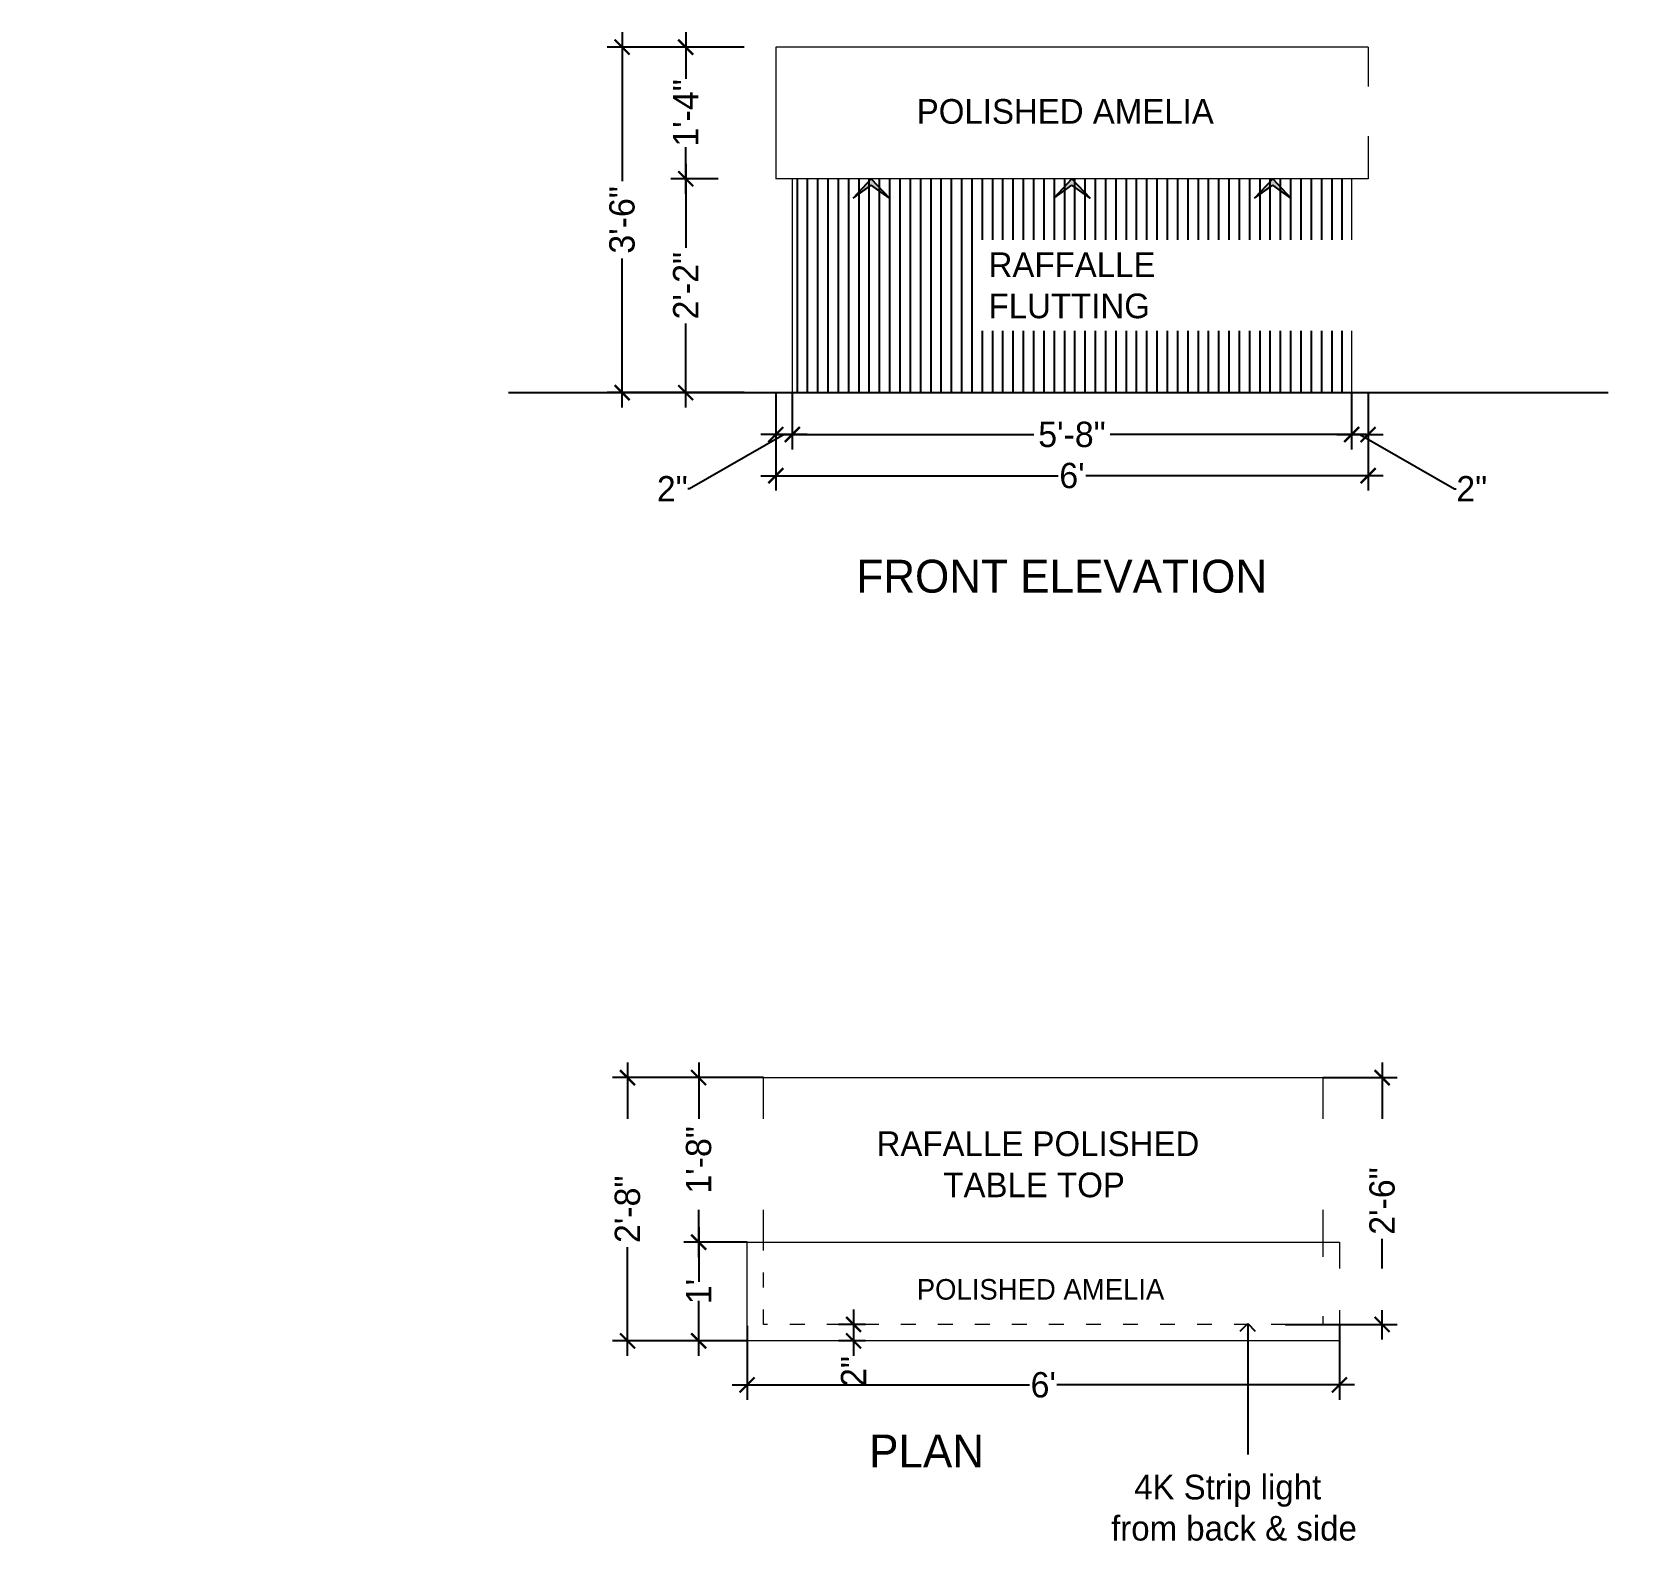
# Model space of a CAD drawing. Header units: inches. Extents: x -137722 to 81594, y -22256 to -1207.
# Drawn here: x -66085.3 to -65890.3, y -8728.4 to -8543.6 of the extents above; entities that cross this region are included whole.
import ezdxf

# ---------------------------------------------------------------- set-up
doc = ezdxf.new("R2010")
doc.units = ezdxf.units.IN
doc.header["$LTSCALE"] = 0.05
doc.header["$MEASUREMENT"] = 0
doc.header["$PDMODE"] = 3
doc.header["$PDSIZE"] = -4
doc.linetypes.add('ACAD_ISO03W100', pattern=[30, 12, -18])
doc.linetypes.add('DASHED2', pattern=[0.375, 0.25, -0.125])
doc.layers.get('Defpoints').update_dxf_attribs({"linetype": 'DASHED2'})
for name, color, linetype in [('Civil Dimension - Text', 7, 'Continuous'), ('Flooring Hatch', 251, 'Continuous'), ('HATCH', 251, 'Continuous'), ('text', 176, 'Continuous')]:
    doc.layers.add(name, color=color, linetype=linetype)
doc.layers.add('FURNITURE', color=36, linetype='Continuous', lineweight=18)
doc.styles.add('4MMOF3-8', font='ARIALN.TTF', dxfattribs={"height": 5.12})
doc.styles.add('9-128OF1-4', font='stylu.ttf')
doc.dimstyles.new('DIM 1-4', dxfattribs={"dimtxt": 3.0792, "dimasz": 1.82, "dimexe": 1.82, "dimexo": 0, "dimgap": 0.09, "dimtad": 0, "dimzin": 0, "dimdsep": 46, "dimlunit": 4, "dimtxsty": '9-128OF1-4', "dimblk": 'ARCHTICK', "dimcen": 1.8125, "dimdle": 1.82, "dimclrd": 8, "dimclre": 8, "dimadec": 0, "dimazin": 0, "dimtfac": 1, "dimtofl": 0, "dimtmove": 0, "dimatfit": 3, "dimldrblk": 'OPEN90', "dimfxl": 1, "dimtolj": 1, "dimtzin": 0, "dimlwd": -1, "dimarcsym": 0})

# ---------------------------------------------------------------- blocks, each defined once
blk = doc.blocks.new('_ArchTick')
at = {"color": 0, "const_width": 0.15}
blk.add_lwpolyline([(-0.5, -0.5), (0.5, 0.5)], dxfattribs=at)
blk = doc.blocks.new('*D131')
at = {"layer": 'Civil Dimension - Text', "color": 8, "ltscale": 50, "transparency": 16777216}
for p, q in [((-66004.31, -8688.82), (-66004.31, -8695.48)), ((-66004.31, -8704.46), (-66004.31, -8697.79))]:
    blk.add_line(p, q, dxfattribs=at)
at = {"layer": 'Civil Dimension - Text', "color": 8, "lineweight": -2, "ltscale": 50, "transparency": 16777216}
for p, q in [((-65998.42, -8690.64), (-66006.13, -8690.64)), ((-65998.42, -8702.64), (-66006.13, -8702.64))]:
    blk.add_line(p, q, dxfattribs=at)
at = {"layer": 'Defpoints', "color": 0, "ltscale": 50, "transparency": 16777216}
for p in [(-65998.42, -8690.64), (-66004.31, -8702.64), (-65998.42, -8702.64)]:
    blk.add_point(p, dxfattribs=at)
at = {"layer": 'Civil Dimension - Text', "color": 8, "ltscale": 50, "transparency": 16777216, "xscale": 1.82, "yscale": 1.82, "zscale": 1.82}
for p, rotation in [((-66004.31, -8690.64), 90), ((-66004.31, -8702.64), 270)]:
    blk.add_blockref('_ArchTick', p, dxfattribs=dict(at, rotation=rotation))
at = {"layer": 'Civil Dimension - Text', "color": 0, "ltscale": 50, "transparency": 16777216, "insert": (-66004.31, -8696.64), "char_height": 3.079, "attachment_point": 5, "rotation": 90, "style": '9-128OF1-4'}
blk.add_mtext("\\A1;1'", dxfattribs=at)
blk = doc.blocks.new('_Open90')
at = {"color": 0, "linetype": 'ByBlock', "lineweight": -2}
for p, q in [((0, 0), (-1, 0)), ((-0.5, 0.5), (0, 0)), ((0, 0), (-0.5, -0.5))]:
    blk.add_line(p, q, dxfattribs=at)
blk = doc.blocks.new('*D132')
at = {"layer": 'Civil Dimension - Text', "color": 8, "ltscale": 50, "transparency": 16777216}
for p, q in [((-66004.31, -8668.82), (-66004.31, -8676.48)), ((-66004.31, -8692.46), (-66004.31, -8684.79))]:
    blk.add_line(p, q, dxfattribs=at)
at = {"layer": 'Civil Dimension - Text', "color": 8, "lineweight": -2, "ltscale": 50, "transparency": 16777216}
for p, q in [((-65996.42, -8670.64), (-66006.13, -8670.64)), ((-65998.42, -8690.64), (-66006.13, -8690.64))]:
    blk.add_line(p, q, dxfattribs=at)
at = {"layer": 'Defpoints', "color": 0, "ltscale": 50, "transparency": 16777216}
for p in [(-66004.31, -8670.64), (-65996.42, -8670.64), (-65998.42, -8690.64)]:
    blk.add_point(p, dxfattribs=at)
at = {"layer": 'Civil Dimension - Text', "color": 8, "ltscale": 50, "transparency": 16777216, "xscale": 1.82, "yscale": 1.82, "zscale": 1.82}
for p, rotation in [((-66004.31, -8670.64), 90), ((-66004.31, -8690.64), 270)]:
    blk.add_blockref('_ArchTick', p, dxfattribs=dict(at, rotation=rotation))
at = {"layer": 'Civil Dimension - Text', "color": 0, "ltscale": 50, "transparency": 16777216, "insert": (-66004.31, -8680.64), "char_height": 3.079, "attachment_point": 5, "rotation": 90, "style": '9-128OF1-4'}
blk.add_mtext('\\A1;1\'-8"', dxfattribs=at)
blk = doc.blocks.new('*D116')
at = {"layer": 'Civil Dimension - Text', "color": 8, "ltscale": 50, "transparency": 16777216}
for p, q in [((-66012.96, -8668.82), (-66012.96, -8682.03)), ((-66012.96, -8704.46), (-66012.96, -8691.24))]:
    blk.add_line(p, q, dxfattribs=at)
at = {"layer": 'Civil Dimension - Text', "color": 8, "lineweight": -2, "ltscale": 50, "transparency": 16777216}
for p, q in [((-66003.78, -8670.64), (-66014.78, -8670.64)), ((-66003.78, -8702.64), (-66014.78, -8702.64))]:
    blk.add_line(p, q, dxfattribs=at)
at = {"layer": 'Defpoints', "color": 0, "ltscale": 50, "transparency": 16777216}
for p in [(-66003.78, -8670.64), (-66012.96, -8702.64), (-66003.78, -8702.64)]:
    blk.add_point(p, dxfattribs=at)
at = {"layer": 'Civil Dimension - Text', "color": 8, "ltscale": 50, "transparency": 16777216, "xscale": 1.82, "yscale": 1.82, "zscale": 1.82}
for p, rotation in [((-66012.96, -8670.64), 90), ((-66012.96, -8702.64), 270)]:
    blk.add_blockref('_ArchTick', p, dxfattribs=dict(at, rotation=rotation))
at = {"layer": 'Civil Dimension - Text', "color": 0, "ltscale": 50, "transparency": 16777216, "insert": (-66012.96, -8686.64), "char_height": 3.079, "attachment_point": 5, "rotation": 90, "style": '9-128OF1-4'}
blk.add_mtext('\\A1;2\'-8"', dxfattribs=at)
blk = doc.blocks.new('*D133')
at = {"layer": 'Civil Dimension - Text', "color": 8, "ltscale": 50, "transparency": 16777216}
for p, q in [((-65985.48, -8698.82), (-65985.48, -8702.64)), ((-65985.48, -8702.64), (-65985.48, -8704.46))]:
    blk.add_line(p, q, dxfattribs=at)
at = {"layer": 'Civil Dimension - Text', "color": 8, "lineweight": -2, "ltscale": 50, "transparency": 16777216}
for p, q in [((-65984.02, -8700.64), (-65987.3, -8700.64)), ((-65984.02, -8702.64), (-65987.3, -8702.64))]:
    blk.add_line(p, q, dxfattribs=at)
at = {"layer": 'Defpoints', "color": 0, "ltscale": 50, "transparency": 16777216}
for p in [(-65984.02, -8700.64), (-65985.48, -8702.64), (-65984.02, -8702.64)]:
    blk.add_point(p, dxfattribs=at)
at = {"layer": 'Civil Dimension - Text', "color": 8, "ltscale": 50, "transparency": 16777216, "xscale": 1.82, "yscale": 1.82, "zscale": 1.82}
for p, rotation in [((-65985.48, -8700.64), 90), ((-65985.48, -8702.64), 270)]:
    blk.add_blockref('_ArchTick', p, dxfattribs=dict(at, rotation=rotation))
at = {"layer": 'Civil Dimension - Text', "color": 0, "ltscale": 50, "transparency": 16777216, "insert": (-65985.48, -8706.36), "char_height": 3.079, "attachment_point": 5, "rotation": 90, "style": '9-128OF1-4'}
blk.add_mtext('\\A1;2"', dxfattribs=at)
blk = doc.blocks.new('*D117')
at = {"layer": 'Civil Dimension - Text', "color": 8, "ltscale": 50, "transparency": 16777216}
for p, q in [((-66013.62, -8543.57), (-66013.62, -8561.69)), ((-66013.62, -8589.21), (-66013.62, -8571.09))]:
    blk.add_line(p, q, dxfattribs=at)
at = {"layer": 'Civil Dimension - Text', "color": 8, "lineweight": -2, "ltscale": 50, "transparency": 16777216}
for p, q in [((-65998.77, -8545.39), (-66015.44, -8545.39)), ((-65998.77, -8587.39), (-66015.44, -8587.39))]:
    blk.add_line(p, q, dxfattribs=at)
at = {"layer": 'Defpoints', "color": 0, "ltscale": 50, "transparency": 16777216}
for p in [(-65998.77, -8545.39), (-66013.62, -8587.39), (-65998.77, -8587.39)]:
    blk.add_point(p, dxfattribs=at)
at = {"layer": 'Civil Dimension - Text', "color": 8, "ltscale": 50, "transparency": 16777216, "xscale": 1.82, "yscale": 1.82, "zscale": 1.82}
for p, rotation in [((-66013.62, -8545.39), 90), ((-66013.62, -8587.39), 270)]:
    blk.add_blockref('_ArchTick', p, dxfattribs=dict(at, rotation=rotation))
at = {"layer": 'Civil Dimension - Text', "color": 0, "ltscale": 50, "transparency": 16777216, "insert": (-66013.62, -8566.39), "char_height": 3.079, "attachment_point": 5, "rotation": 90, "style": '9-128OF1-4'}
blk.add_mtext('\\A1;3\'-6"', dxfattribs=at)
blk = doc.blocks.new('*D118')
at = {"layer": 'Civil Dimension - Text', "color": 8, "ltscale": 50, "transparency": 16777216}
for p, q in [((-66005.89, -8543.57), (-66005.89, -8549.23)), ((-66005.89, -8563.21), (-66005.89, -8557.54))]:
    blk.add_line(p, q, dxfattribs=at)
at = {"layer": 'Civil Dimension - Text', "color": 8, "lineweight": -2, "ltscale": 50, "transparency": 16777216}
for p, q in [((-66001.95, -8545.39), (-66007.71, -8545.39)), ((-66001.95, -8561.39), (-66007.71, -8561.39))]:
    blk.add_line(p, q, dxfattribs=at)
at = {"layer": 'Defpoints', "color": 0, "ltscale": 50, "transparency": 16777216}
for p in [(-66001.95, -8545.39), (-66005.89, -8561.39), (-66001.95, -8561.39)]:
    blk.add_point(p, dxfattribs=at)
at = {"layer": 'Civil Dimension - Text', "color": 8, "ltscale": 50, "transparency": 16777216, "xscale": 1.82, "yscale": 1.82, "zscale": 1.82}
for p, rotation in [((-66005.89, -8545.39), 90), ((-66005.89, -8561.39), 270)]:
    blk.add_blockref('_ArchTick', p, dxfattribs=dict(at, rotation=rotation))
at = {"layer": 'Civil Dimension - Text', "color": 0, "ltscale": 50, "transparency": 16777216, "insert": (-66005.89, -8553.39), "char_height": 3.079, "attachment_point": 5, "rotation": 90, "style": '9-128OF1-4'}
blk.add_mtext('\\A1;1\'-4"', dxfattribs=at)
blk = doc.blocks.new('*D119')
at = {"layer": 'Civil Dimension - Text', "color": 8, "ltscale": 50, "transparency": 16777216}
for p, q in [((-66005.89, -8559.57), (-66005.89, -8569.78)), ((-66005.89, -8589.21), (-66005.89, -8578.99))]:
    blk.add_line(p, q, dxfattribs=at)
at = {"layer": 'Civil Dimension - Text', "color": 8, "lineweight": -2, "ltscale": 50, "transparency": 16777216}
for p, q in [((-66001.95, -8561.39), (-66007.71, -8561.39)), ((-66001.95, -8587.39), (-66007.71, -8587.39))]:
    blk.add_line(p, q, dxfattribs=at)
at = {"layer": 'Defpoints', "color": 0, "ltscale": 50, "transparency": 16777216}
for p in [(-66001.95, -8561.39), (-66005.89, -8587.39), (-66001.95, -8587.39)]:
    blk.add_point(p, dxfattribs=at)
at = {"layer": 'Civil Dimension - Text', "color": 8, "ltscale": 50, "transparency": 16777216, "xscale": 1.82, "yscale": 1.82, "zscale": 1.82}
for p, rotation in [((-66005.89, -8561.39), 90), ((-66005.89, -8587.39), 270)]:
    blk.add_blockref('_ArchTick', p, dxfattribs=dict(at, rotation=rotation))
at = {"layer": 'Civil Dimension - Text', "color": 0, "ltscale": 50, "transparency": 16777216, "insert": (-66005.89, -8574.39), "char_height": 3.079, "attachment_point": 5, "rotation": 90, "style": '9-128OF1-4'}
blk.add_mtext('\\A1;2\'-2"', dxfattribs=at)
blk = doc.blocks.new('*D134')
at = {"layer": 'Civil Dimension - Text', "color": 8, "lineweight": -2, "ltscale": 50, "transparency": 16777216}
for p, q in [((-65998.42, -8700.81), (-65998.42, -8709.81)), ((-65926.42, -8700.81), (-65926.42, -8709.81))]:
    blk.add_line(p, q, dxfattribs=at)
at = {"layer": 'Civil Dimension - Text', "color": 8, "ltscale": 50, "transparency": 16777216}
for p, q in [((-66000.24, -8707.99), (-65964.09, -8707.99)), ((-65924.6, -8707.99), (-65960.76, -8707.99))]:
    blk.add_line(p, q, dxfattribs=at)
at = {"layer": 'Defpoints', "color": 0, "ltscale": 50, "transparency": 16777216}
for p in [(-65998.42, -8700.81), (-65926.42, -8700.81), (-65926.42, -8707.99)]:
    blk.add_point(p, dxfattribs=at)
at = {"layer": 'Civil Dimension - Text', "color": 8, "ltscale": 50, "transparency": 16777216, "xscale": 1.82, "yscale": 1.82, "zscale": 1.82, "rotation": 180}
blk.add_blockref('_ArchTick', (-65998.42, -8707.99), dxfattribs=at)
at = {"layer": 'Civil Dimension - Text', "color": 8, "ltscale": 50, "transparency": 16777216, "xscale": 1.82, "yscale": 1.82, "zscale": 1.82}
blk.add_blockref('_ArchTick', (-65926.42, -8707.99), dxfattribs=at)
at = {"layer": 'Civil Dimension - Text', "color": 0, "ltscale": 50, "transparency": 16777216, "insert": (-65962.42, -8707.99), "char_height": 3.079, "attachment_point": 5, "style": '9-128OF1-4'}
blk.add_mtext("\\A1;6'", dxfattribs=at)
blk = doc.blocks.new('*D135')
at = {"layer": 'Civil Dimension - Text', "color": 8, "ltscale": 50, "transparency": 16777216}
for p, q in [((-65921.22, -8668.82), (-65921.22, -8681.03)), ((-65921.22, -8702.46), (-65921.22, -8690.24))]:
    blk.add_line(p, q, dxfattribs=at)
at = {"layer": 'Civil Dimension - Text', "color": 8, "lineweight": -2, "ltscale": 50, "transparency": 16777216}
for p, q in [((-65928.42, -8670.64), (-65919.4, -8670.64)), ((-65933.02, -8700.64), (-65919.4, -8700.64))]:
    blk.add_line(p, q, dxfattribs=at)
at = {"layer": 'Defpoints', "color": 0, "ltscale": 50, "transparency": 16777216}
for p in [(-65928.42, -8670.64), (-65933.02, -8700.64), (-65921.22, -8700.64)]:
    blk.add_point(p, dxfattribs=at)
at = {"layer": 'Civil Dimension - Text', "color": 8, "ltscale": 50, "transparency": 16777216, "xscale": 1.82, "yscale": 1.82, "zscale": 1.82}
for p, rotation in [((-65921.22, -8670.64), 90), ((-65921.22, -8700.64), 270)]:
    blk.add_blockref('_ArchTick', p, dxfattribs=dict(at, rotation=rotation))
at = {"layer": 'Civil Dimension - Text', "color": 0, "ltscale": 50, "transparency": 16777216, "insert": (-65921.22, -8685.64), "char_height": 3.079, "attachment_point": 5, "rotation": 90, "style": '9-128OF1-4'}
blk.add_mtext('\\A1;2\'-6"', dxfattribs=at)
blk = doc.blocks.new('*D140')
at = {"layer": 'Civil Dimension - Text', "color": 8, "lineweight": -2, "ltscale": 50, "transparency": 16777216}
for p, q in [((-65992.93, -8587.39), (-65992.93, -8594.3)), ((-65924.93, -8587.39), (-65924.93, -8594.3))]:
    blk.add_line(p, q, dxfattribs=at)
at = {"layer": 'Civil Dimension - Text', "color": 8, "ltscale": 50, "transparency": 16777216}
for p, q in [((-65994.75, -8592.48), (-65963.57, -8592.48)), ((-65923.11, -8592.48), (-65954.29, -8592.48))]:
    blk.add_line(p, q, dxfattribs=at)
at = {"layer": 'Defpoints', "color": 0, "ltscale": 50, "transparency": 16777216}
for p in [(-65992.93, -8587.39), (-65924.93, -8587.39), (-65924.93, -8592.48)]:
    blk.add_point(p, dxfattribs=at)
at = {"layer": 'Civil Dimension - Text', "color": 8, "ltscale": 50, "transparency": 16777216, "xscale": 1.82, "yscale": 1.82, "zscale": 1.82, "rotation": 180}
blk.add_blockref('_ArchTick', (-65992.93, -8592.48), dxfattribs=at)
at = {"layer": 'Civil Dimension - Text', "color": 8, "ltscale": 50, "transparency": 16777216, "xscale": 1.82, "yscale": 1.82, "zscale": 1.82}
blk.add_blockref('_ArchTick', (-65924.93, -8592.48), dxfattribs=at)
at = {"layer": 'Civil Dimension - Text', "color": 0, "ltscale": 50, "transparency": 16777216, "insert": (-65958.93, -8592.48), "char_height": 3.079, "attachment_point": 5, "style": '9-128OF1-4'}
blk.add_mtext('\\A1;5\'-8"', dxfattribs=at)
blk = doc.blocks.new('*D129')
at = {"layer": 'Civil Dimension - Text', "color": 8, "lineweight": -2, "ltscale": 50, "transparency": 16777216}
for p, q in [((-65994.93, -8587.39), (-65994.93, -8599.3)), ((-65922.93, -8587.39), (-65922.93, -8599.3))]:
    blk.add_line(p, q, dxfattribs=at)
at = {"layer": 'Civil Dimension - Text', "color": 8, "ltscale": 50, "transparency": 16777216}
for p, q in [((-65996.75, -8597.48), (-65960.6, -8597.48)), ((-65921.11, -8597.48), (-65957.26, -8597.48))]:
    blk.add_line(p, q, dxfattribs=at)
at = {"layer": 'Defpoints', "color": 0, "ltscale": 50, "transparency": 16777216}
for p in [(-65994.93, -8587.39), (-65922.93, -8587.39), (-65922.93, -8597.48)]:
    blk.add_point(p, dxfattribs=at)
at = {"layer": 'Civil Dimension - Text', "color": 8, "ltscale": 50, "transparency": 16777216, "xscale": 1.82, "yscale": 1.82, "zscale": 1.82, "rotation": 180}
blk.add_blockref('_ArchTick', (-65994.93, -8597.48), dxfattribs=at)
at = {"layer": 'Civil Dimension - Text', "color": 8, "ltscale": 50, "transparency": 16777216, "xscale": 1.82, "yscale": 1.82, "zscale": 1.82}
blk.add_blockref('_ArchTick', (-65922.93, -8597.48), dxfattribs=at)
at = {"layer": 'Civil Dimension - Text', "color": 0, "ltscale": 50, "transparency": 16777216, "insert": (-65958.93, -8597.48), "char_height": 3.079, "attachment_point": 5, "style": '9-128OF1-4'}
blk.add_mtext("\\A1;6'", dxfattribs=at)
blk = doc.blocks.new('*D141')
at = {"layer": 'Civil Dimension - Text', "color": 8, "lineweight": -2, "ltscale": 50, "transparency": 16777216}
for p, q in [((-65992.93, -8587.39), (-65992.93, -8594.3)), ((-65994.93, -8588.84), (-65994.93, -8594.3))]:
    blk.add_line(p, q, dxfattribs=at)
at = {"layer": 'Civil Dimension - Text', "color": 8, "ltscale": 50, "transparency": 16777216}
for p, q in [((-65993.93, -8592.48), (-66005.43, -8599.07)), ((-65991.11, -8592.48), (-65996.75, -8592.48)), ((-66005.43, -8599.07), (-66005.61, -8599.07))]:
    blk.add_line(p, q, dxfattribs=at)
at = {"layer": 'Defpoints', "color": 0, "ltscale": 50, "transparency": 16777216}
for p in [(-65992.93, -8587.39), (-65994.93, -8588.84), (-65994.93, -8592.48)]:
    blk.add_point(p, dxfattribs=at)
at = {"layer": 'Civil Dimension - Text', "color": 8, "ltscale": 50, "transparency": 16777216, "xscale": 1.82, "yscale": 1.82, "zscale": 1.82, "rotation": 180}
blk.add_blockref('_ArchTick', (-65994.93, -8592.48), dxfattribs=at)
at = {"layer": 'Civil Dimension - Text', "color": 8, "ltscale": 50, "transparency": 16777216, "xscale": 1.82, "yscale": 1.82, "zscale": 1.82}
blk.add_blockref('_ArchTick', (-65992.93, -8592.48), dxfattribs=at)
at = {"layer": 'Civil Dimension - Text', "color": 0, "ltscale": 50, "transparency": 16777216, "insert": (-66007.52, -8599.07), "char_height": 3.079, "attachment_point": 5, "style": '9-128OF1-4'}
blk.add_mtext('\\A1;2"', dxfattribs=at)
blk = doc.blocks.new('*D130')
at = {"layer": 'Civil Dimension - Text', "color": 8, "lineweight": -2, "ltscale": 50, "transparency": 16777216}
for p, q in [((-65924.93, -8587.39), (-65924.93, -8594.3)), ((-65922.93, -8588.84), (-65922.93, -8594.3))]:
    blk.add_line(p, q, dxfattribs=at)
at = {"layer": 'Civil Dimension - Text', "color": 8, "ltscale": 50, "transparency": 16777216}
for p, q in [((-65926.75, -8592.48), (-65921.11, -8592.48)), ((-65923.93, -8592.48), (-65912.42, -8599.07)), ((-65912.42, -8599.07), (-65912.24, -8599.07))]:
    blk.add_line(p, q, dxfattribs=at)
at = {"layer": 'Defpoints', "color": 0, "ltscale": 50, "transparency": 16777216}
for p in [(-65924.93, -8587.39), (-65922.93, -8588.84), (-65922.93, -8592.48)]:
    blk.add_point(p, dxfattribs=at)
at = {"layer": 'Civil Dimension - Text', "color": 8, "ltscale": 50, "transparency": 16777216, "xscale": 1.82, "yscale": 1.82, "zscale": 1.82, "rotation": 180}
blk.add_blockref('_ArchTick', (-65924.93, -8592.48), dxfattribs=at)
at = {"layer": 'Civil Dimension - Text', "color": 8, "ltscale": 50, "transparency": 16777216, "xscale": 1.82, "yscale": 1.82, "zscale": 1.82}
blk.add_blockref('_ArchTick', (-65922.93, -8592.48), dxfattribs=at)
at = {"layer": 'Civil Dimension - Text', "color": 0, "ltscale": 50, "transparency": 16777216, "insert": (-65910.33, -8599.07), "char_height": 3.079, "attachment_point": 5, "style": '9-128OF1-4'}
blk.add_mtext('\\A1;2"', dxfattribs=at)
blk = doc.blocks.new('adwawd')
at = {"layer": 'Flooring Hatch', "ltscale": 50, "true_color": 0xcd6928, "transparency": 33554687}
h = blk.add_hatch(color=32, dxfattribs=at)
h.dxf.hatch_style = 1
h.paths.add_polyline_path([(-77941.34, -7094.04), (-77946.01, -7099.05), (-77941.34, -7095.73), (-77936.68, -7099.05)])
at = {"layer": 'Civil Dimension - Text', "color": 2, "ltscale": 50}
for p, q in [((-77941.34, -7094.04), (-77946.01, -7099.05)), ((-77941.34, -7094.04), (-77936.68, -7099.05)), ((-77946.01, -7099.05), (-77941.34, -7095.73)), ((-77936.68, -7099.05), (-77941.34, -7095.73))]:
    blk.add_line(p, q, dxfattribs=at)

msp = doc.modelspace()

# ---------------------------------------------------------------- hatches: boundary and pattern name
at = {"layer": 'HATCH', "ltscale": 50, "true_color": 0x939598, "transparency": 33554687}
h = msp.add_hatch(dxfattribs=at)
h.set_pattern_fill('ANSI31', color=252, scale=10, angle=45)
h.set_pattern_definition([(90, (13052.682, -1639.558), (-1.25, 0), [])])
h.paths.add_polyline_path([(-65924.9292, -8561.3866), (-65992.9292, -8561.3866), (-65992.9292, -8587.3866), (-65924.9292, -8587.3866)])
h.paths.add_polyline_path([(-65970.5533, -8578.9409), (-65950.1023, -8578.9409), (-65950.1023, -8569.673), (-65970.5533, -8569.673)], flags=24)

# ---------------------------------------------------------------- linework, layer by layer
at = {"layer": 'Civil Dimension - Text', "ltscale": 50}
msp.add_line((-66027.4338, -8587.3866), (-65893.7643, -8587.3866), dxfattribs=at)
at = {"layer": 'FURNITURE', "ltscale": 50}
for p, q in [((-65922.9292, -8545.3866), (-65994.9292, -8545.3866)), ((-65994.9292, -8545.3866), (-65994.9292, -8561.3866)), ((-65922.9292, -8545.3866), (-65922.9292, -8561.3866)), ((-65922.9292, -8561.3866), (-65994.9292, -8561.3866)), ((-65992.9292, -8561.3866), (-65992.9292, -8587.3866)), ((-65924.9292, -8561.3866), (-65924.9292, -8587.3866)), ((-65996.4244, -8670.6352), (-65928.4244, -8670.6352)), ((-65996.4244, -8690.6352), (-65996.4244, -8670.6352)), ((-65928.4244, -8670.6352), (-65928.4244, -8690.6352))]:
    msp.add_line(p, q, dxfattribs=at)
at = {"layer": 'FURNITURE', "linetype": 'ACAD_ISO03W100', "lineweight": 20, "ltscale": 3}
for p, q in [((-65996.4244, -8700.6352), (-65996.4244, -8690.6352)), ((-65928.4244, -8690.6352), (-65928.4244, -8700.6352)), ((-65928.4244, -8700.6352), (-65996.4244, -8700.6352))]:
    msp.add_line(p, q, dxfattribs=at)
at = {"layer": 'FURNITURE', "ltscale": 50}
msp.add_lwpolyline([(-65998.4244, -8690.6352), (-65926.4244, -8690.6352), (-65926.4244, -8702.6352), (-65998.4244, -8702.6352)], close=True, dxfattribs=at)

# ---------------------------------------------------------------- block references
at = {"layer": 'Civil Dimension - Text', "yscale": 0.4732028841605204, "zscale": 0.4732028841605204}
for p, xscale in [((-102865.3946, -5204.4678), -0.4732028841605204), ((-102840.9978, -5204.4678), -0.4732028841605204), ((-29052.4638, -5204.4678), 0.4732028841605204)]:
    msp.add_blockref('adwawd', p, dxfattribs=dict(at, xscale=xscale))

# ---------------------------------------------------------------- texts
at = {"layer": 'text', "ltscale": 50, "char_height": 4, "attachment_point": 4, "style": '4MMOF3-8', "bg_fill": 2}
for s, insert in [('{\\fStylus BT|b0|i0|c0|p34;FRONT ELEVATION}', (-65985.138, -8609.7253)), ('{\\fStylus BT|b0|i0|c0|p34;PLAN}', (-65983.5886, -8716.0267))]:
    msp.add_mtext_dynamic_manual_height_columns(s, width=240.302265, gutter_width=15.396, heights=[0], dxfattribs=dict(at, insert=insert))

# ---------------------------------------------------------------- dimensions: what is measured, and where the dimension line sits
at = {"layer": 'Civil Dimension - Text', "ltscale": 50}
for base, p1, p2, picture, middle in [((-66013.623, -8587.3866), (-65998.7714, -8545.3866), (-65998.7714, -8587.3866), '*D117', (-66013.623, -8566.3866)), ((-66005.8915, -8561.3866), (-66001.9492, -8545.3866), (-66001.9492, -8561.3866), '*D118', (-66005.8915, -8553.3866)), ((-66005.8915, -8587.3866), (-66001.9492, -8561.3866), (-66001.9492, -8587.3866), '*D119', (-66005.8915, -8574.3866)), ((-66012.9608, -8702.6352), (-66003.7814, -8670.6352), (-66003.7814, -8702.6352), '*D116', (-66012.9608, -8686.6352)), ((-66004.3142, -8670.6352), (-65998.4244, -8690.6352), (-65996.4244, -8670.6352), '*D132', (-66004.3142, -8680.6352)), ((-65921.2181, -8700.6352), (-65928.4244, -8670.6352), (-65933.0194, -8700.6352), '*D135', (-65921.2181, -8685.6352)), ((-66004.3142, -8702.6352), (-65998.4244, -8690.6352), (-65998.4244, -8702.6352), '*D131', (-66004.3142, -8696.6352)), ((-65985.4756, -8702.6352), (-65984.0205, -8700.6352), (-65984.0205, -8702.6352), '*D133', (-65985.4756, -8706.3644))]:
    dim = msp.add_linear_dim(base=base, p1=p1, p2=p2, angle=90, dimstyle='DIM 1-4', override={"dimfxl": 0, "dimarcsym": 1}, dxfattribs=at)
    dim.commit()
    dim.dimension.update_dxf_attribs({"geometry": picture, "text_midpoint": middle})
dim = msp.add_linear_dim(base=(-65994.9292, -8592.481), p1=(-65992.9292, -8587.3866), p2=(-65994.9292, -8588.8449), dimstyle='DIM 1-4', override={"dimtmove": 1, "dimfxl": 0, "dimarcsym": 1}, dxfattribs=at)
dim.commit()
dim.dimension.update_dxf_attribs({"geometry": '*D141', "text_midpoint": (-66005.7049, -8599.0737), "dimtype": 160})
for base, p1, p2, picture, middle in [((-65922.9292, -8597.4778), (-65994.9292, -8587.3866), (-65922.9292, -8587.3866), '*D129', (-65958.9292, -8597.4778)), ((-65924.9292, -8592.481), (-65992.9292, -8587.3866), (-65924.9292, -8587.3866), '*D140', (-65958.9292, -8592.481)), ((-65926.4244, -8707.9928), (-65998.4244, -8700.8051), (-65926.4244, -8700.8051), '*D134', (-65962.4244, -8707.9928))]:
    dim = msp.add_linear_dim(base=base, p1=p1, p2=p2, dimstyle='DIM 1-4', override={"dimfxl": 0, "dimarcsym": 1}, dxfattribs=at)
    dim.commit()
    dim.dimension.update_dxf_attribs({"geometry": picture, "text_midpoint": middle})
dim = msp.add_linear_dim(base=(-65922.9292, -8592.481), p1=(-65924.9292, -8587.3866), p2=(-65922.9292, -8588.8449), angle=180, dimstyle='DIM 1-4', override={"dimtmove": 1, "dimfxl": 0, "dimarcsym": 1}, dxfattribs=at)
dim.commit()
dim.dimension.update_dxf_attribs({"geometry": '*D130', "text_midpoint": (-65912.1535, -8599.0737), "dimtype": 160})

# ---------------------------------------------------------------- next in the draw order: texts
at = {"layer": 'text', "ltscale": 50, "attachment_point": 4, "style": '4MMOF3-8', "bg_fill": 2}
for s, insert, char_height in [('{\\fStylus BT|b0|i0|c0|p34;POLISHED AMELIA}', (-65977.803, -8553.2267), 3), ('{\\fStylus BT|b0|i0|c0|p34;RAFFALLE\\PFLUTTING}', (-65969.0672, -8574.3641), 3), ('\\pi101.15955;{\\fStylus BT|b0|i0|c0|p34;RAFALLE POLISHED\\P\\pi109.28107;TABLE TOP}', (-66083.8463, -8681.1982), 3), ('{\\fStylus BT|b0|i0|c0|p34;POLISHED AMELIA}', (-65977.803, -8696.3921), 2.5)]:
    msp.add_mtext_dynamic_manual_height_columns(s, width=240.302265, gutter_width=15.396, heights=[0], dxfattribs=dict(at, insert=insert, char_height=char_height))

# ---------------------------------------------------------------- next in the draw order: leaders
at = {"layer": 'Civil Dimension - Text', "ltscale": 50}
msp.add_leader([(-65937.5645, -8700.5268), (-65937.5645, -8716.4502)], dimstyle='DIM 1-4', override={"dimclrd": 1, "dimfxl": 0, "dimtfill": 1, "dimarcsym": 1}, dxfattribs=at)

# ---------------------------------------------------------------- next in the draw order: texts
at = {"layer": 'text', "ltscale": 50, "attachment_point": 4, "style": '4MMOF3-8', "bg_fill": 2}
for s, insert, char_height in [('\\pi115.21684;{\\fStylus BT|b0|i0|c0|p34;POLISHED\\P\\pi116.51424;AMELIA}', (-65918.8628, -8552.8323), 1.5), ('\\pi106.91248;{\\fStylus BT|b0|i0|c0|p34;4K Strip light \\P\\pi104.11233;from back & side}', (-66058.2858, -8722.9268), 3)]:
    msp.add_mtext_dynamic_manual_height_columns(s, width=240.302265, gutter_width=15.396, heights=[0], dxfattribs=dict(at, insert=insert, char_height=char_height))

doc.saveas('drawing.dxf')
